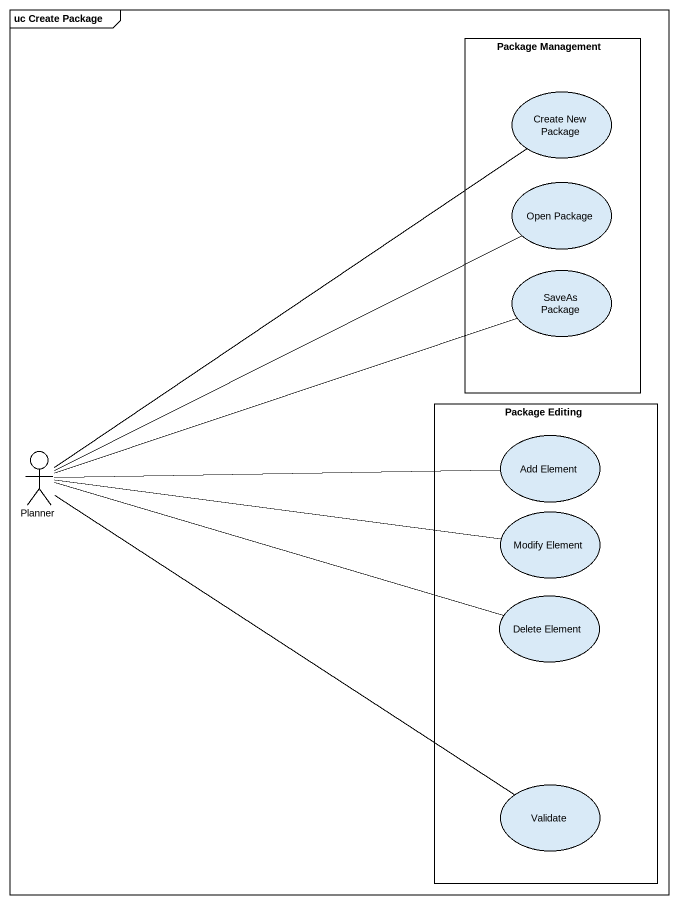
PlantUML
@startuml
mainframe uc Create Package
rectangle "Package Management" as Package_Management {
  usecase "Create New Package" as Create_New_Package
  usecase "Open Package" as Open_Package
  usecase "SaveAs Package" as SaveAs_Package
}
rectangle "Package Editing" as Package_Editing {
  usecase "Add Element" as Add_Element
  usecase "Modify Element" as Modify_Element
  usecase "Delete Element" as Delete_Element
  usecase Validate
}
actor Planner
Planner -up- Create_New_Package
Planner -right- Open_Package
Planner -right- SaveAs_Package
Planner -right- Add_Element
Planner -right- Modify_Element
Planner -right- Delete_Element
Planner -- Validate
@enduml
